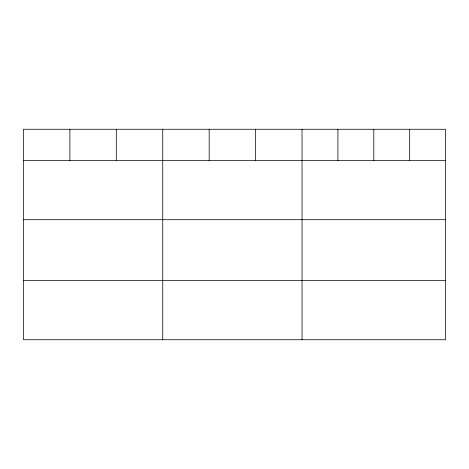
<?xml version="1.0" encoding="UTF-8"?>
<svg xmlns="http://www.w3.org/2000/svg" width="469" height="469" viewBox="0 0 469 469"><rect width="100%" height="100%" fill="white"/><g stroke="black" fill="none" stroke-linecap="round" stroke-linejoin="round"><path stroke-width="0.7" d="M445.55 160.586L445.55 339.738L23.45 339.738L23.45 129.262L445.55 129.262L445.55 160.586L23.45 160.586M23.45 219.703L445.55 219.703M23.45 280.614L445.55 280.614M409.671 129.262L409.671 160.586M373.793 129.262L373.793 160.586M337.915 129.262L337.915 160.586M302.036 129.262L302.036 339.738M255.605 129.262L255.605 160.586M209.174 129.262L209.174 160.586M162.743 129.262L162.743 339.738M116.312 129.262L116.312 160.586M69.881 129.262L69.881 160.586"/></g></svg>
